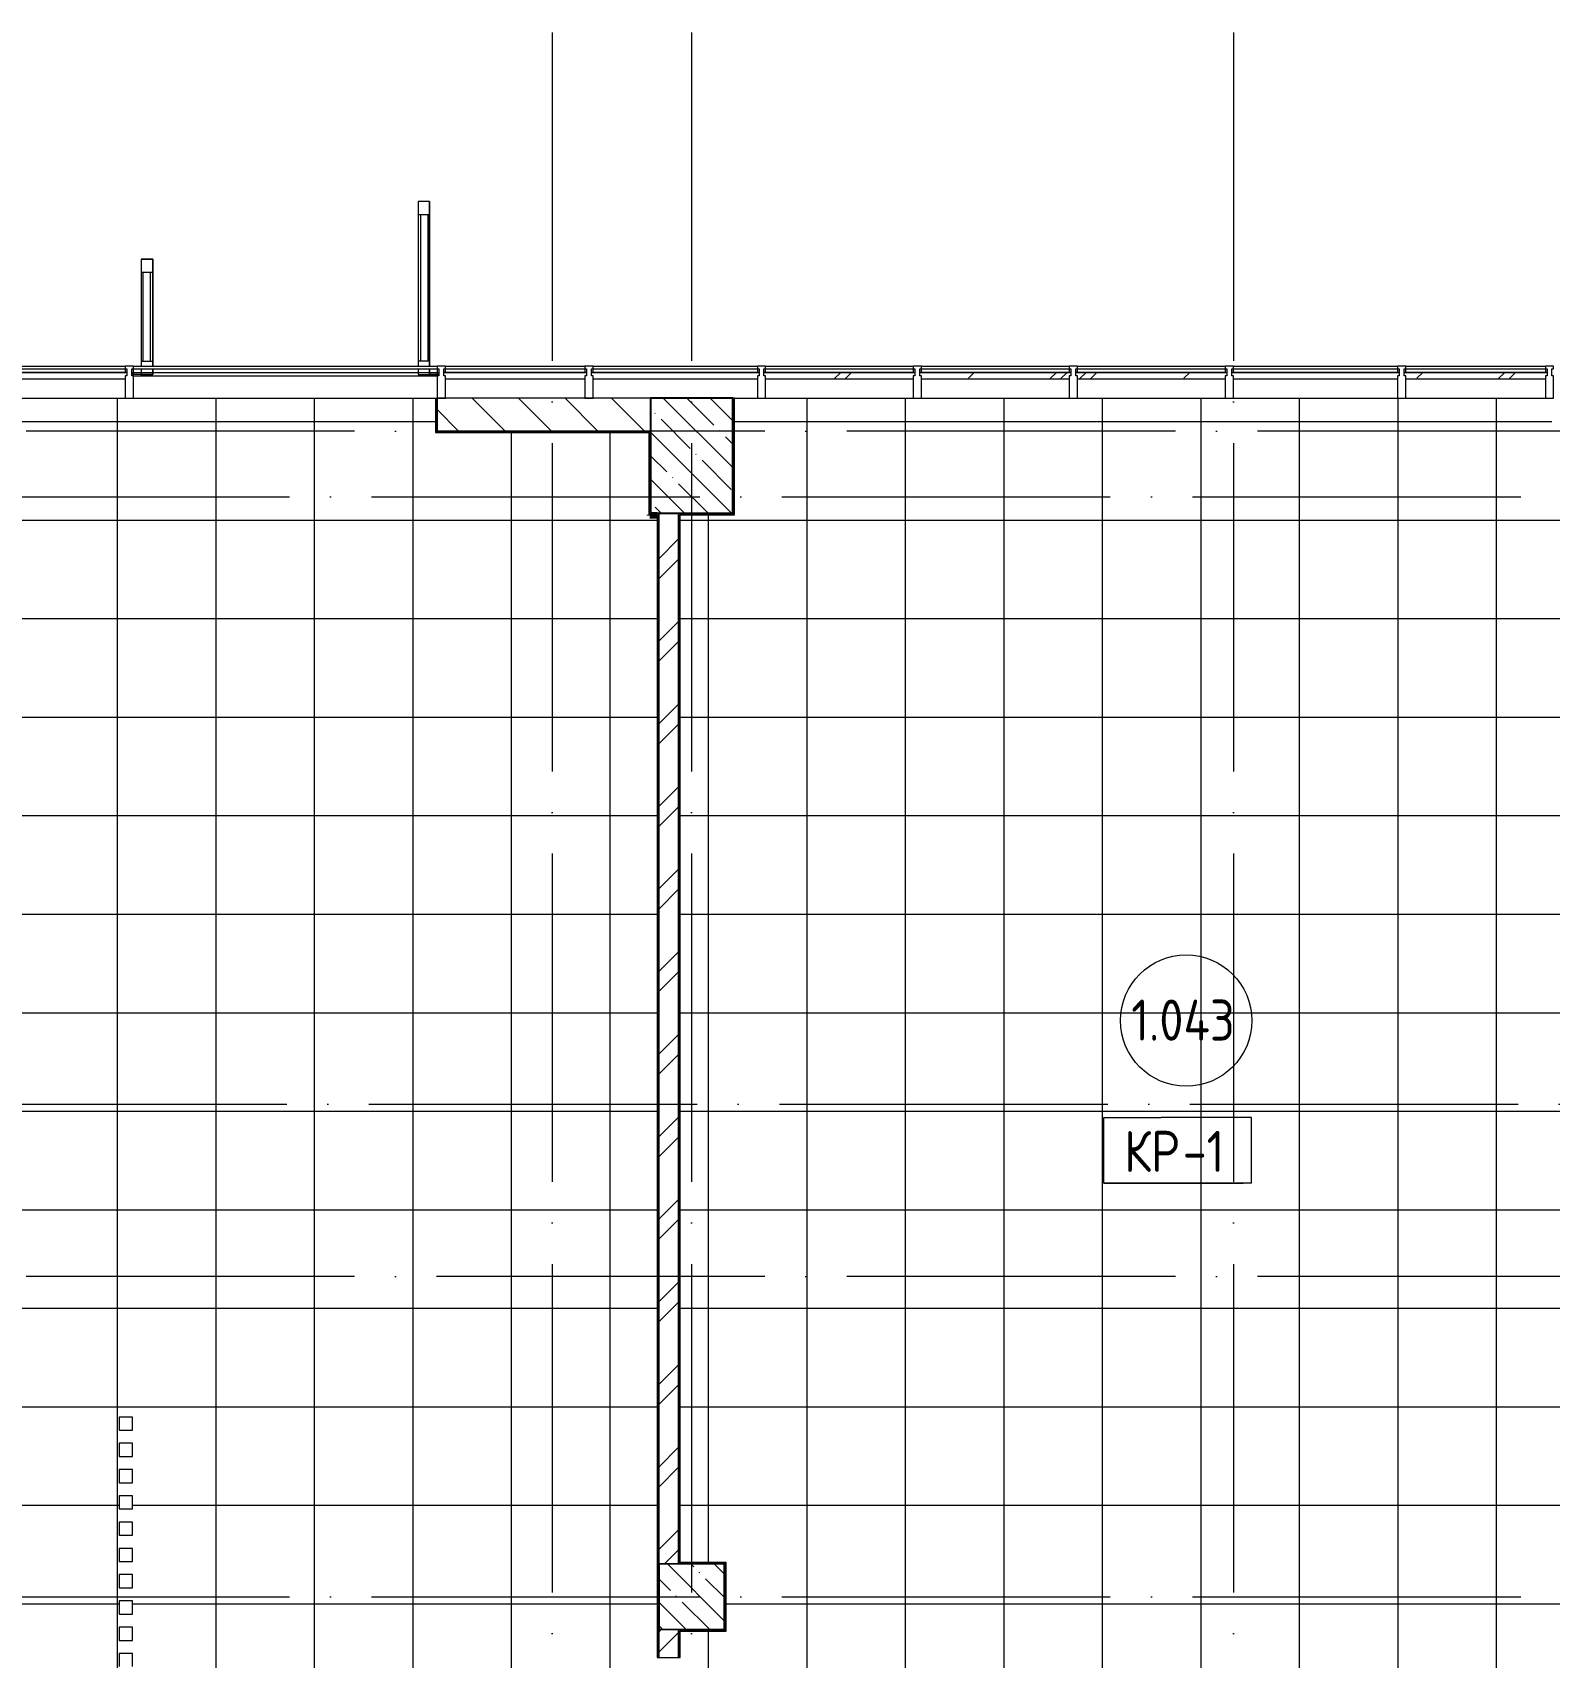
# Model space of a CAD drawing. Header units: millimetres. Extents: x -4370 to 196781, y -4577 to 61202.
# Drawn here: x 89385 to 98625, y 51305 to 61202 of the extents above; entities that cross this region are included whole.
import ezdxf

# ---------------------------------------------------------------- set-up
doc = ezdxf.new("R2010")
doc.units = ezdxf.units.MM
doc.linetypes.add('ADSK_Линия сетки', pattern=[2500, 2000, -250, 0, -250])
for name, color, linetype, lineweight in [('A-AREA-____-IDEN', 2, 'Continuous', 20), ('A-DETL-GENF-OTLN', 92, 'Continuous', 9), ('A-FLOR-____-IDEN', 11, 'Continuous', 20), ('A-FLOR-____-OTLN', 192, 'Continuous', 9), ('A-FLOR-____-PATT', 8, 'Continuous', 9), ('A-GLAZ-____-MCUT', 151, 'Continuous', 9), ('A-GLAZ-____-OTLN', 151, 'Continuous', 9), ('A-GLAZ-CURT-OTLN', 52, 'Continuous', 9), ('A-GLAZ-CWMG-MCUT', 51, 'Continuous', 9), ('A-GLAZ-CWMG-OTLN', 51, 'Continuous', 9), ('A-WALL-____-MCUT', 113, 'Continuous', 9), ('A-WALL-____-PATT', 111, 'Continuous', 9), ('A-WALL-FNSH-MCUT', 113, 'Continuous', 9), ('I-WALL-____-OTLN', 2, 'Continuous', 9), ('S-COLS-____-MCUT', 52, 'Continuous', 9), ('S-COLS-____-OTLN', 52, 'Continuous', 9), ('S-GRID-____-OTLN', 1, 'Continuous', 9)]:
    doc.layers.add(name, color=color, linetype=linetype, lineweight=lineweight)
doc.styles.add('GOST Common_1', font='GOST_Common.ttf', dxfattribs={"width": 0.9, "height": 250})

# ---------------------------------------------------------------- blocks, each defined once
blk = doc.blocks.new('PNS_Панель прямоугольная - Нр_Металл - 40мм-36103570-О_АИ_ПП_0_000_Целиком')
at = {"layer": 'A-GLAZ-____-OTLN', "color": 10, "lineweight": 5}
for p, q in [((-935, 0), (935, 0)), ((-935, 0), (-925, 0)), ((925, 0), (935, 0))]:
    blk.add_line(p, q, dxfattribs=at)
blk = doc.blocks.new('BSC_Колонна _Прямоугольная - 700х500-31227833-О_АИ_ПП_0_000_Целиком')
at = {"layer": 'S-COLS-____-OTLN', "lineweight": 5}
h = blk.add_hatch(dxfattribs=at)
h.set_pattern_fill('FP_54', color=256, style=0, pattern_type=2)
h.set_pattern_definition([(45, (-58625, 93399.98), (-142.56192, 142.56192), []), (45, (-58625, 93257.42), (-142.56192, 142.56192), [252.016, -50.403, 3.353, -47.05])])
h.paths.add_polyline_path([(-350, 250), (-350, -250), (350, -250), (350, 250)])
at = {"layer": 'S-COLS-____-MCUT', "color": 130, "lineweight": 25}
for p, q in [((350, 250), (-350, 250)), ((-350, 250), (-350, -250)), ((350, -250), (350, 250)), ((-350, -250), (350, -250))]:
    blk.add_line(p, q, dxfattribs=at)
blk = doc.blocks.new('PNS_Панель прямоугольная4 - Нр_Металл - 40мм 2-36105362-О_АИ_ПП_0_000_Целиком')
at = {"layer": 'A-GLAZ-____-MCUT', "color": 10, "lineweight": 5}
for p, q in [((535, 0), (-535, 0)), ((-525, -40), (525, -40))]:
    blk.add_line(p, q, dxfattribs=at)
at = {"layer": 'A-GLAZ-____-OTLN', "color": 10, "lineweight": 5}
blk.add_line((-535, 0), (535, 0), dxfattribs=at)
blk = doc.blocks.new('Дверь_Витражная_СКБ_2Ст - ДВН_ДАО_Главный вход-36105370-О_АИ_ПП_0_000_Целиком')
at = {"layer": 'A-DETL-GENF-OTLN', "color": 90}
for p, q in [((878, 1040.5), (808, 1040.5)), ((808, 1040.5), (808, 38)), ((878, 1040.5), (808, 1040.5)), ((808, 1040.5), (808, 38)), ((878, 1040.5), (878, 38)), ((878, 38), (878, 1040.5)), ((878, 960.5), (808, 960.5)), ((824, 960.5), (824, 67.5)), ((868, 960.5), (868, 67.5)), ((-878, 690.5), (-808, 690.5)), ((-878, 690.5), (-878, 38)), ((-808, 690.5), (-878, 690.5)), ((-878, 690.5), (-878, 38)), ((-878, 610.5), (-808, 610.5)), ((-868, 610.5), (-868, 67.5)), ((-824, 610.5), (-824, 67.5)), ((-808, 690.5), (-808, 38)), ((-808, 38), (-808, 690.5)), ((-878, 67.5), (-808, 67.5)), ((-878, 21), (-878, -12.5)), ((-878, 21), (-878, -12.5)), ((-808, 21), (-808, -12.5)), ((-808, -12.5), (-808, 21)), ((878, 67.5), (808, 67.5)), ((808, 21), (808, -12.5)), ((808, 21), (808, -12.5)), ((878, 21), (878, -12.5)), ((878, -12.5), (878, 21)), ((-878, -12.5), (-935, -12.5)), ((-878, -12.5), (-935, -12.5)), ((-808, -12.5), (-878, -12.5)), ((-878, -12.5), (-808, -12.5)), ((-878, -21), (-878, -12.5)), ((-878, -21), (-878, -12.5)), ((808, -12.5), (878, -12.5)), ((808, -12.5), (878, -12.5)), ((878, -21), (878, -12.5)), ((878, -12.5), (935, -12.5)), ((878, -12.5), (878, -21)), ((935, -12.5), (878, -12.5))]:
    blk.add_line(p, q, dxfattribs=at)
blk = doc.blocks.new('PNS_Панель прямоугольная4 - Нр_Металл - 40мм 2-37709357-О_АИ_ПП_0_000_Целиком')
at = {"layer": 'A-GLAZ-____-MCUT', "color": 10, "lineweight": 5}
for p, q in [((435, 0), (-435, 0)), ((-425, -40), (425, -40))]:
    blk.add_line(p, q, dxfattribs=at)
at = {"layer": 'A-GLAZ-____-OTLN', "color": 10, "lineweight": 5}
blk.add_line((-435, 0), (435, 0), dxfattribs=at)
blk = doc.blocks.new('PNS_Панель прямоугольная - Нр_Металл - 40мм 2-36105431-О_АИ_ПП_0_000_Целиком')
at = {"layer": 'A-GLAZ-____-MCUT', "color": 10, "lineweight": 5}
for p, q in [((510, 0), (-510, 0)), ((-500, -40), (500, -40))]:
    blk.add_line(p, q, dxfattribs=at)
at = {"layer": 'A-GLAZ-____-OTLN', "color": 10, "lineweight": 5}
blk.add_line((-510, 0), (510, 0), dxfattribs=at)
blk = doc.blocks.new('PNS_Панель прямоугольная2 - Нр_Стекло - 40мм-V62-О_АИ_ПП_0_000_Целиком')
at = {"layer": 'A-GLAZ-____-OTLN', "lineweight": 5}
h = blk.add_hatch(dxfattribs=at)
h.set_pattern_fill('FP_107', color=256, style=0, pattern_type=2)
h.set_pattern_definition([(45, (-94400.23, -59032), (-282.8427, 282.8427), [200, -600]), (45, (-94600.23, -59132), (-282.8427, 282.8427), [600, -200]), (45, (-94200.23, -59232), (-282.8427, 282.8427), [200, -600])])
h.paths.add_polyline_path([(450, -40), (450, -21), (460, -21), (460, 0), (-460, 0), (-460, -21), (-450, -21), (-450, -40), (-404.2, -40)])
at = {"layer": 'A-GLAZ-____-MCUT', "color": 10, "lineweight": 5}
for p, q in [((460, 0), (-460, 0)), ((-450, -40), (450, -40))]:
    blk.add_line(p, q, dxfattribs=at)
at = {"layer": 'A-GLAZ-____-OTLN', "color": 10, "lineweight": 5}
blk.add_line((-460, 0), (460, 0), dxfattribs=at)
blk = doc.blocks.new('PNS_Панель прямоугольная2 - Нр_Стекло - 40мм-V63-О_АИ_ПП_0_000_Целиком')
at = {"layer": 'A-GLAZ-____-OTLN', "lineweight": 5}
h = blk.add_hatch(dxfattribs=at)
h.set_pattern_fill('FP_108', color=256, style=0, pattern_type=2)
h.set_pattern_definition([(45, (-95350.23, -59032), (-282.8427, 282.8427), [200, -600]), (45, (-95550.23, -59132), (-282.8427, 282.8427), [600, -200]), (45, (-95150.23, -59232), (-282.8427, 282.8427), [200, -600])])
h.paths.add_polyline_path([(450, -40), (450, -21), (460, -21), (460, 0), (-460, 0), (-460, -21), (-450, -21), (-450, -40), (-112.3, -40)])
at = {"layer": 'A-GLAZ-____-MCUT', "color": 10, "lineweight": 5}
for p, q in [((460, 0), (-460, 0)), ((-450, -40), (450, -40))]:
    blk.add_line(p, q, dxfattribs=at)
at = {"layer": 'A-GLAZ-____-OTLN', "color": 10, "lineweight": 5}
blk.add_line((-460, 0), (460, 0), dxfattribs=at)
blk = doc.blocks.new('PNS_Панель прямоугольная2 - Нр_Стекло - 40мм-V64-О_АИ_ПП_0_000_Целиком')
at = {"layer": 'A-GLAZ-____-OTLN', "lineweight": 5}
h = blk.add_hatch(dxfattribs=at)
h.set_pattern_fill('FP_109', color=256, style=0, pattern_type=2)
h.set_pattern_definition([(45, (-96300.23, -59032), (-282.8427, 282.8427), [200, -600]), (45, (-96500.23, -59132), (-282.8427, 282.8427), [600, -200]), (45, (-96100.23, -59232), (-282.8427, 282.8427), [200, -600])])
h.paths.add_polyline_path([(450, -40), (450, -21), (460, -21), (460, 0), (-460, 0), (-460, -21), (-450, -21), (-450, -40), (179.6, -40)])
at = {"layer": 'A-GLAZ-____-MCUT', "color": 10, "lineweight": 5}
for p, q in [((460, 0), (-460, 0)), ((-450, -40), (450, -40))]:
    blk.add_line(p, q, dxfattribs=at)
at = {"layer": 'A-GLAZ-____-OTLN', "color": 10, "lineweight": 5}
blk.add_line((-460, 0), (460, 0), dxfattribs=at)
blk = doc.blocks.new('PNS_Панель прямоугольная4 - Нр_Металл - 40мм 2-36105338-О_АИ_ПП_0_000_Целиком')
at = {"layer": 'A-GLAZ-____-MCUT', "color": 10, "lineweight": 5}
for p, q in [((510, 0), (-510, 0)), ((-500, -40), (500, -40))]:
    blk.add_line(p, q, dxfattribs=at)
at = {"layer": 'A-GLAZ-____-OTLN', "color": 10, "lineweight": 5}
blk.add_line((-510, 0), (510, 0), dxfattribs=at)
blk = doc.blocks.new('PNS_Панель прямоугольная2 - Нр_Стекло - 40мм-36105423-О_АИ_ПП_0_000_Целиком')
at = {"layer": 'A-GLAZ-____-OTLN', "lineweight": 5}
h = blk.add_hatch(dxfattribs=at)
h.set_pattern_fill('FP_110', color=256, style=0, pattern_type=2)
h.set_pattern_definition([(45, (-98275.23, -59032), (-282.8427, 282.8427), [200, -600]), (45, (-98475.23, -59132), (-282.8427, 282.8427), [600, -200]), (45, (-98075.23, -59232), (-282.8427, 282.8427), [200, -600])])
h.paths.add_polyline_path([(425, -40), (425, -21), (435, -21), (435, 0), (-435, 0), (-435, -21), (-425, -21), (-425, -40), (67.4, -40)])
at = {"layer": 'A-GLAZ-____-MCUT', "color": 10, "lineweight": 5}
for p, q in [((435, 0), (-435, 0)), ((-425, -40), (425, -40))]:
    blk.add_line(p, q, dxfattribs=at)
at = {"layer": 'A-GLAZ-____-OTLN', "color": 10, "lineweight": 5}
blk.add_line((-435, 0), (435, 0), dxfattribs=at)
blk = doc.blocks.new('Прямоугольный импост - Рядовой 50х195-36105439-О_АИ_ПП_0_000_Целиком')
at = {"layer": 'A-GLAZ-CWMG-MCUT', "color": 90}
for p, q in [((-50, 21), (-50, 157)), ((-50, 157), (0, 157)), ((0, 157), (0, 21)), ((-40, 21), (-50, 21)), ((-40, -21), (-40, 21)), ((-10, 21), (-10, -21)), ((0, 21), (-10, 21)), ((-50, -38), (-50, -21)), ((-50, -21), (-40, -21)), ((0, -38), (-50, -38)), ((-10, -21), (0, -21)), ((0, -21), (0, -38))]:
    blk.add_line(p, q, dxfattribs=at)
blk = doc.blocks.new('Прямоугольный импост - Рядовой 50х195-36103316-О_АИ_ПП_0_000_Целиком')
at = {"layer": 'A-GLAZ-CWMG-OTLN', "color": 10, "lineweight": 5}
for p, q in [((88900.2, 59170), (89950.2, 59170)), ((88900.2, 59132), (88900.2, 59153)), ((88900.2, 59153), (89950.2, 59153)), ((89950.2, 59153), (89950.2, 59132)), ((88900.2, 58975), (89950.2, 58975))]:
    blk.add_line(p, q, dxfattribs=at)
blk = doc.blocks.new('Прямоугольный импост - Рядовой 50х195-36103568-О_АИ_ПП_0_000_Целиком')
at = {"layer": 'A-GLAZ-CWMG-OTLN', "color": 10, "lineweight": 5}
for p, q in [((90000.2, 59170), (91850.2, 59170)), ((90000.2, 59111), (90000.2, 59153)), ((90000.2, 59153), (91850.2, 59153)), ((90000.2, 59111), (91850.2, 59111)), ((91850.2, 59153), (91850.2, 59111)), ((90000.2, 58975), (91850.2, 58975))]:
    blk.add_line(p, q, dxfattribs=at)
blk = doc.blocks.new('Прямоугольный импост - Рядовой 50х195-36103091-О_АИ_ПП_0_000_Целиком')
at = {"layer": 'A-GLAZ-CWMG-OTLN', "color": 10, "lineweight": 5}
for p, q in [((91900.2, 59170), (92750.2, 59170)), ((91900.2, 59132), (91900.2, 59153)), ((91900.2, 59153), (92750.2, 59153)), ((92750.2, 59153), (92750.2, 59132))]:
    blk.add_line(p, q, dxfattribs=at)
blk = doc.blocks.new('Прямоугольный импост - Рядовой 50х195-V66-О_АИ_ПП_0_000_Целиком')
at = {"layer": 'A-GLAZ-CWMG-OTLN', "color": 10, "lineweight": 5}
for p, q in [((92800.2, 59170), (93800.2, 59170)), ((92800.2, 59132), (92800.2, 59153)), ((92800.2, 59153), (93800.2, 59153)), ((93800.2, 59153), (93800.2, 59132)), ((93660, 58975), (93800.2, 58975))]:
    blk.add_line(p, q, dxfattribs=at)
blk = doc.blocks.new('Прямоугольный импост - Рядовой 50х195-36104213-О_АИ_ПП_0_000_Целиком')
at = {"layer": 'A-GLAZ-CWMG-OTLN', "color": 10, "lineweight": 5}
for p, q in [((86050.2, 59170), (86950.2, 59170)), ((86050.2, 59132), (86050.2, 59153)), ((86050.2, 59153), (86950.2, 59153)), ((86950.2, 59153), (86950.2, 59132)), ((86050.2, 58975), (86950.2, 58975))]:
    blk.add_line(p, q, dxfattribs=at)
blk = doc.blocks.new('Прямоугольный импост - Рядовой 50х195-36103047-О_АИ_ПП_0_000_Целиком')
at = {"layer": 'A-GLAZ-CWMG-OTLN', "color": 10, "lineweight": 5}
for p, q in [((85000.2, 59170), (86000.2, 59170)), ((85000.2, 59132), (85000.2, 59153)), ((85000.2, 59153), (86000.2, 59153)), ((86000.2, 59153), (86000.2, 59132)), ((85000.2, 58975), (86000.2, 58975))]:
    blk.add_line(p, q, dxfattribs=at)
blk = doc.blocks.new('Прямоугольный импост - Рядовой 50х195-V67-О_АИ_ПП_0_000_Целиком')
at = {"layer": 'A-GLAZ-CWMG-OTLN', "color": 10, "lineweight": 5}
for p, q in [((97750.2, 59170), (98600.2, 59170)), ((97750.2, 59132), (97750.2, 59153)), ((97750.2, 59153), (98600.2, 59153)), ((98600.2, 59153), (98600.2, 59132)), ((97750.2, 58975), (98600.2, 58975))]:
    blk.add_line(p, q, dxfattribs=at)
blk = doc.blocks.new('Прямоугольный импост - Рядовой 50х195-36105256-О_АИ_ПП_0_000_Целиком')
at = {"layer": 'A-GLAZ-CWMG-MCUT', "color": 90}
for p, q in [((-25, 21), (-25, 157)), ((-25, 157), (25, 157)), ((25, 157), (25, 21)), ((-15, 21), (-25, 21)), ((-15, -21), (-15, 21)), ((15, 21), (15, -21)), ((25, 21), (15, 21)), ((-25, -38), (-25, -21)), ((-25, -21), (-15, -21)), ((25, -38), (-25, -38)), ((15, -21), (25, -21)), ((25, -21), (25, -38))]:
    blk.add_line(p, q, dxfattribs=at)
blk = doc.blocks.new('Прямоугольный импост - Рядовой 50х195-36105257-О_АИ_ПП_0_000_Целиком')
at = {"layer": 'A-GLAZ-CWMG-MCUT', "color": 90}
for p, q in [((-25, 21), (-25, 157)), ((-25, 157), (25, 157)), ((25, 157), (25, 21)), ((-15, 21), (-25, 21)), ((-15, -21), (-15, 21)), ((15, 21), (15, -21)), ((25, 21), (15, 21)), ((-25, -38), (-25, -21)), ((-25, -21), (-15, -21)), ((25, -38), (-25, -38)), ((15, -21), (25, -21)), ((25, -21), (25, -38))]:
    blk.add_line(p, q, dxfattribs=at)
blk = doc.blocks.new('0083_СОШ675_АР_R22_rvt-1-О_АИ_ПП_0_000_Целиком')
at = {"layer": 'A-WALL-____-PATT', "lineweight": 5}
h = blk.add_hatch(dxfattribs=at)
h.set_pattern_fill('FP_4', color=10, style=0, pattern_type=2)
h.set_pattern_definition([(135, (0, 0), (-141.42136, -141.42136), [])])
h.paths.add_polyline_path([(91850.2, 58775), (93150, 58775), (93150, 58975), (91850.2, 58975)])
h = blk.add_hatch(dxfattribs=at)
h.set_pattern_fill('FP_7', color=10, style=0, pattern_type=2)
h.set_pattern_definition([(45, (0, 0), (-251.4472, 251.4472), []), (45, (0, 381), (-251.4472, 251.4472), [])])
h.paths.add_polyline_path([(93275, 49975.2), (93320, 49975.2), (93320, 50205.5), (93200, 50205.5), (93200, 49975.2)])
h.paths.add_polyline_path([(93320, 51305.5), (93320, 51475), (93200, 51475), (93200, 51305.5)])
h.paths.add_polyline_path([(93320, 51875), (93320, 58275), (93200, 58275), (93200, 51875)])
at = {"layer": 'S-COLS-____-OTLN', "lineweight": 5}
h = blk.add_hatch(dxfattribs=at)
h.set_pattern_fill('FP_3', color=256, style=0, pattern_type=2)
h.set_pattern_definition([(135, (0, 0), (-142.5612, -142.5612), []), (135, (142.56, 0), (-142.5612, -142.5612), [252.016, -50.403, 3.353, -47.05])])
h.paths.add_polyline_path([(93200, 51475), (93600, 51475), (93600, 51875), (93200, 51875)])
at = {"layer": 'A-WALL-____-MCUT', "color": 50, "lineweight": 13}
for p, q in [((93150, 58975), (91850.2, 58975)), ((91850.2, 58975), (91850.2, 58775)), ((91850.2, 58775), (93150, 58775)), ((93200, 58275), (93200, 51875)), ((93320, 51875), (93320, 58275)), ((93200, 51475), (93200, 51305.5)), ((93320, 51305.5), (93320, 51475)), ((93200, 51305.5), (93320, 51305.5))]:
    blk.add_line(p, q, dxfattribs=at)
at = {"layer": 'A-WALL-____-MCUT', "color": 10, "lineweight": 5}
for p, q in [((93200, 51875), (93320, 51875)), ((93320, 51475), (93200, 51475))]:
    blk.add_line(p, q, dxfattribs=at)
at = {"layer": 'S-COLS-____-MCUT', "color": 130, "lineweight": 25}
for p, q in [((93200, 51875), (93200, 51475)), ((93600, 51875), (93320, 51875)), ((93600, 51475), (93600, 51875)), ((93320, 51475), (93600, 51475))]:
    blk.add_line(p, q, dxfattribs=at)
at = {"layer": 'S-COLS-____-OTLN', "color": 90}
for p, q in [((93320, 51875), (93200, 51875)), ((93200, 51475), (93320, 51475))]:
    blk.add_line(p, q, dxfattribs=at)
at = {"layer": 'A-GLAZ-CURT-OTLN', "color": 90, "lineweight": 9}
for name, p in [('Дверь_Витражная_СКБ_2Ст - ДВН_ДАО_Главный вход-36105370-О_АИ_ПП_0_000_Целиком', (90925.2, 59132)), ('PNS_Панель прямоугольная4 - Нр_Металл - 40мм 2-36105362-О_АИ_ПП_0_000_Целиком', (89425.2, 59132)), ('PNS_Панель прямоугольная - Нр_Металл - 40мм-36103570-О_АИ_ПП_0_000_Целиком', (90925.2, 59132)), ('PNS_Панель прямоугольная4 - Нр_Металл - 40мм 2-37709357-О_АИ_ПП_0_000_Целиком', (92325.2, 59132)), ('PNS_Панель прямоугольная - Нр_Металл - 40мм 2-36105431-О_АИ_ПП_0_000_Целиком', (93300.2, 59132)), ('PNS_Панель прямоугольная2 - Нр_Стекло - 40мм-V62-О_АИ_ПП_0_000_Целиком', (94300.2, 59132)), ('PNS_Панель прямоугольная2 - Нр_Стекло - 40мм-V63-О_АИ_ПП_0_000_Целиком', (95250.2, 59132)), ('PNS_Панель прямоугольная2 - Нр_Стекло - 40мм-V64-О_АИ_ПП_0_000_Целиком', (96200.2, 59132)), ('PNS_Панель прямоугольная4 - Нр_Металл - 40мм 2-36105338-О_АИ_ПП_0_000_Целиком', (97200.2, 59132)), ('PNS_Панель прямоугольная2 - Нр_Стекло - 40мм-36105423-О_АИ_ПП_0_000_Целиком', (98175.2, 59132))]:
    blk.add_blockref(name, p, dxfattribs=at)
at = {"layer": 'A-GLAZ-CWMG-OTLN', "color": 90, "lineweight": 9}
for name, p in [('Прямоугольный импост - Рядовой 50х195-36103316-О_АИ_ПП_0_000_Целиком', (0, 0)), ('Прямоугольный импост - Рядовой 50х195-36103568-О_АИ_ПП_0_000_Целиком', (0, 0)), ('Прямоугольный импост - Рядовой 50х195-36103091-О_АИ_ПП_0_000_Целиком', (0, 0)), ('Прямоугольный импост - Рядовой 50х195-V66-О_АИ_ПП_0_000_Целиком', (0, 0)), ('Прямоугольный импост - Рядовой 50х195-36104213-О_АИ_ПП_0_000_Целиком', (7800, 0)), ('Прямоугольный импост - Рядовой 50х195-36104213-О_АИ_ПП_0_000_Целиком', (8750, 0)), ('Прямоугольный импост - Рядовой 50х195-36104213-О_АИ_ПП_0_000_Целиком', (9700, 0)), ('Прямоугольный импост - Рядовой 50х195-36103047-О_АИ_ПП_0_000_Целиком', (11700, 0)), ('Прямоугольный импост - Рядовой 50х195-V67-О_АИ_ПП_0_000_Целиком', (0, 0))]:
    blk.add_blockref(name, p, dxfattribs=at)
at = {"layer": 'A-GLAZ-CWMG-OTLN', "color": 90, "lineweight": 9, "extrusion": (0, 0, -1), "rotation": 180}
for name, p in [('Прямоугольный импост - Рядовой 50х195-36105256-О_АИ_ПП_0_000_Целиком', (-89975.2, 59132)), ('Прямоугольный импост - Рядовой 50х195-36105256-О_АИ_ПП_0_000_Целиком', (-91875.2, 59132)), ('Прямоугольный импост - Рядовой 50х195-36105257-О_АИ_ПП_0_000_Целиком', (-92775.2, 59132)), ('Прямоугольный импост - Рядовой 50х195-36105257-О_АИ_ПП_0_000_Целиком', (-93825.2, 59132)), ('Прямоугольный импост - Рядовой 50х195-36105257-О_АИ_ПП_0_000_Целиком', (-94775.2, 59132)), ('Прямоугольный импост - Рядовой 50х195-36105257-О_АИ_ПП_0_000_Целиком', (-95725.2, 59132)), ('Прямоугольный импост - Рядовой 50х195-36105257-О_АИ_ПП_0_000_Целиком', (-96675.2, 59132)), ('Прямоугольный импост - Рядовой 50х195-36105257-О_АИ_ПП_0_000_Целиком', (-97725.2, 59132)), ('Прямоугольный импост - Рядовой 50х195-36105439-О_АИ_ПП_0_000_Целиком', (-98650.2, 59132))]:
    blk.add_blockref(name, p, dxfattribs=at)
at = {"layer": 'S-COLS-____-OTLN', "color": 90, "lineweight": 9, "rotation": 89.9999999999999}
blk.add_blockref('BSC_Колонна _Прямоугольная - 700х500-31227833-О_АИ_ПП_0_000_Целиком', (93400, 58625), dxfattribs=at)
blk = doc.blocks.new('BSC_Колонна _Прямоугольная - ПР-1_Профиль торцевой для плитки-3454341-О_АИ_ПП_0_000_Целиком')
at = {"layer": 'S-COLS-____-MCUT'}
for p, q in [((5, 5), (-5, 5)), ((-5, 5), (-5, -5)), ((5, -5), (5, 5)), ((-5, -5), (5, -5))]:
    blk.add_line(p, q, dxfattribs=at)
blk = doc.blocks.new('ADSK_Марка_Перекрытие - Типоразмер_ADSK_Марка-158127-О_АИ_ПП_0_000_Целиком')
at = {"layer": 'A-FLOR-____-IDEN'}
for p, q in [((-4.5, 4), (-1, 4)), ((-4.5, 0), (-4.5, 4)), ((4.5, 4), (-1, 4)), ((4.5, 0), (4.5, 4)), ((4.5, 0), (-4.5, 0)), ((-4.5, 0), (4, 0))]:
    blk.add_line(p, q, dxfattribs=at)
blk = doc.blocks.new('ADSK_Марка_Помещение_ОдноЗначение - Номер-159740-О_АИ_ПП_0_000_Целиком')
at = {"layer": 'A-AREA-____-IDEN'}
blk.add_circle((0, 0), 4, dxfattribs=at)

msp = doc.modelspace()

# ---------------------------------------------------------------- hatches: boundary and pattern name
at = {"layer": 'A-FLOR-____-PATT'}
h = msp.add_hatch(dxfattribs=at)
h.set_pattern_fill('FP_141', color=256, style=0, pattern_type=2)
h.set_pattern_definition([(0, (91102.5, 49232.2), (0, 600), []), (90, (91102.5, 49232.2), (-600, 4e-14), [])])
h.paths.add_polyline_path([(90900, 39935.023044), (93149.978078, 39935.025277), (93149.978078, 39940.023044), (93140, 39940.023044), (93140, 41005.02363), (96725.000334, 41005.02363), (96725.000334, 43465.000586), (96735.000334, 43465.000586), (96734.978078, 45515.000586), (93609.978078, 45515.000586), (93609.978078, 45315), (93189.978078, 45315.933994), (93189.978078, 45954.999414), (93319.978078, 45955), (93319.978078, 47754.999414), (93189.978078, 47755.853695), (93189.978078, 47915), (92935, 47915), (92935, 47924.999414), (91835, 47924.999414), (91835, 47915), (91200, 47915), (91200, 48055), (91835, 48055), (91835, 48045), (92935, 48044.999414), (92935, 48055), (95810, 48055), (95810, 48115.214349), (95820, 48115.214349), (95820, 49215.214349), (95810, 49215.214349), (95810, 49285), (93189.978078, 49285), (93189.978078, 49425.214935), (93570, 49425), (93570, 49965.214935), (93189.978078, 49965.514669), (93189.978078, 50205.451505), (93199.978078, 50205.451505), (93199.978078, 51305.451505), (93189.978078, 51305.451505), (93189.978078, 58260.000586), (93144.978078, 58260.000586), (93144.978078, 58265.000586), (93139.978078, 58265.000586), (93139.978078, 58765.000586), (91840.225239, 58765.000586), (91840.225239, 58975), (87875, 58975), (87875, 58250), (87324.978078, 58250), (87324.978078, 58975), (85349.978078, 58975), (85349.978078, 51885), (85759.978078, 51885), (85759.978078, 51465), (85349.978078, 51465), (85349.978078, 45735), (85759.978078, 45735), (85759.978078, 45315), (85349.978078, 45315), (85349.978078, 39935.999414), (87349.978078, 39935.999414), (87349.978078, 39939.998242), (87340, 39939.998242), (87340, 40485.000586), (87860, 40484.085292), (87860, 39940.023044), (87850, 39940.023044), (87850, 39935.023044), (90791.235027, 39935.023044)])
h.paths.add_polyline_path([(89993.384824, 47889.999414), (89913.384824, 47889.999414), (89913.384824, 47969.999414), (89993.384824, 47969.999414), (89993.384824, 47924.999414)])
h.paths.add_polyline_path([(89993.384824, 48049.999414), (89913.384824, 48049.999414), (89913.384824, 48129.999414), (89993.384824, 48129.999414), (89993.384824, 48055)])
h.paths.add_polyline_path([(89993.384824, 48209.999414), (89913.384824, 48209.999414), (89913.384824, 48289.999414), (89993.384824, 48289.999414)])
h.paths.add_polyline_path([(89993.384824, 48369.999414), (89913.384824, 48369.999414), (89913.384824, 48449.999414), (89993.384824, 48449.999414)])
h.paths.add_polyline_path([(89913.384824, 48529.999414), (89913.384824, 48609.999414), (89993.384824, 48609.999414), (89993.384824, 48529.999414)])
h.paths.add_polyline_path([(89993.384824, 48689.999414), (89913.384824, 48689.999414), (89913.384824, 48769.999414), (89993.384824, 48769.999414)])
h.paths.add_polyline_path([(89913.384824, 48849.999414), (89913.384824, 48929.999414), (89993.384824, 48929.999414), (89993.384824, 48849.999414), (89928.566284, 48849.999414)])
h.paths.add_polyline_path([(89913.384824, 49009.999414), (89913.384824, 49089.999414), (89993.384824, 49089.999414), (89993.384824, 49009.999414)])
h.paths.add_polyline_path([(89993.384824, 49169.999414), (89913.384824, 49169.999414), (89913.384824, 49249.999414), (89993.384824, 49249.999414)])
h.paths.add_polyline_path([(89993.384824, 49329.999414), (89913.384824, 49329.999414), (89913.384824, 49409.999414), (89993.384824, 49409.999414)])
h.paths.add_polyline_path([(89993.384824, 49489.999414), (89913.384824, 49489.999414), (89913.384824, 49569.999414), (89993.384824, 49569.999414)])
h.paths.add_polyline_path([(89913.384824, 49649.999414), (89913.384824, 49729.999414), (89993.384824, 49729.999414), (89993.384824, 49649.999414)])
h.paths.add_polyline_path([(89993.384824, 49809.999414), (89913.384824, 49809.999414), (89913.384824, 49889.999414), (89993.384824, 49889.999414)])
h.paths.add_polyline_path([(89993.384824, 49969.999414), (89913.384824, 49969.999414), (89913.384824, 50049.999414), (89993.384824, 50049.999414)])
h.paths.add_polyline_path([(89993.384824, 50129.999414), (89913.384824, 50129.999414), (89913.384824, 50209.999414), (89993.384824, 50209.999414), (89993.384824, 50179.661351)])
h.paths.add_polyline_path([(89913.384824, 50289.999414), (89913.384824, 50369.999414), (89993.384824, 50369.999414), (89993.384824, 50289.999414)])
h.paths.add_polyline_path([(89993.384824, 50449.999414), (89913.384824, 50449.999414), (89913.384824, 50529.999414), (89993.384824, 50529.999414)])
h.paths.add_polyline_path([(89913.384824, 50609.999414), (89913.384824, 50689.999414), (89993.384824, 50689.999414), (89993.384824, 50609.999414)])
h.paths.add_polyline_path([(89993.384824, 50769.999414), (89913.384824, 50769.999414), (89913.384824, 50849.999414), (89993.384824, 50849.999414), (89993.384824, 50792.910721)])
h.paths.add_polyline_path([(89913.384824, 50929.999414), (89913.384824, 51009.999414), (89993.384824, 51009.999414), (89993.384824, 50929.999414)])
h.paths.add_polyline_path([(89913.384824, 51089.999414), (89913.384824, 51169.999414), (89993.384824, 51169.999414), (89993.384824, 51089.999414)])
h.paths.add_polyline_path([(89913.384824, 51249.999414), (89913.384824, 51329.999414), (89993.384824, 51329.999414), (89993.384824, 51249.999414)])
h.paths.add_polyline_path([(89993.384824, 51409.999414), (89913.384824, 51409.999414), (89913.384824, 51489.999414), (89993.384824, 51489.999414)])
h.paths.add_polyline_path([(89913.384824, 51569.999414), (89913.384824, 51649.999414), (89993.384824, 51649.999414), (89993.384824, 51569.999414)])
h.paths.add_polyline_path([(89913.384824, 51729.999414), (89913.384824, 51809.999414), (89993.384824, 51809.999414), (89993.384824, 51729.999414)])
h.paths.add_polyline_path([(89993.384824, 51889.999414), (89913.384824, 51889.999414), (89913.384824, 51969.999414), (89993.384824, 51969.999414)])
h.paths.add_polyline_path([(89913.384824, 52049.999414), (89913.384824, 52129.999414), (89993.384824, 52129.999414), (89993.384824, 52049.999414)])
h.paths.add_polyline_path([(89913.384824, 52209.999414), (89913.384824, 52289.999414), (89993.384824, 52289.999414), (89993.384824, 52209.999414)])
h.paths.add_polyline_path([(89913.384824, 52369.999414), (89913.384824, 52449.999414), (89993.384824, 52449.999414), (89993.384824, 52369.999414)])
h.paths.add_polyline_path([(89913.384824, 52529.999414), (89913.384824, 52609.999414), (89993.384824, 52609.999414), (89993.384824, 52529.999414)])
h.paths.add_polyline_path([(89913.384824, 52689.999414), (89913.384824, 52769.999414), (89993.384824, 52769.999414), (89993.384824, 52689.999414)])
h.paths.add_polyline_path([(93144.978078, 58770.000586), (93149.978078, 58770.000586), (93149.978078, 58775), (93144.978078, 58775)])
h = msp.add_hatch(dxfattribs=at)
h.set_pattern_fill('FP_153', color=256, style=0, pattern_type=2)
h.set_pattern_definition([(0, (95902.5, 49232.2), (0, 600), []), (90, (95902.5, 49232.2), (-600, 4e-14), [])])
h.paths.add_polyline_path([(95137.878133, 49425), (99389.978078, 49425), (99389.978078, 51465), (98989.978078, 51465), (98989.978078, 51885.000586), (99389.977492, 51885.000586), (99389.978078, 52129.999414), (99399.978078, 52129.999414), (99399.978078, 53229.999414), (99389.978078, 53229.999414), (99389.978078, 56665), (99399.978078, 56665), (99399.978078, 57765), (99389.978078, 57765), (99389.978078, 58265.000586), (98939.978078, 58265.000586), (98939.978078, 58765.000586), (98640.450478, 58765.000586), (98640.225239, 58975), (93659.978078, 58974.600038), (93659.978078, 58265.000586), (93329.978078, 58264.940858), (93329.978078, 51885), (93609.978078, 51885), (93609.978078, 51465), (93329.978078, 51465), (93329.978078, 51305.451505), (93319.978078, 51305.451505), (93319.978078, 50205.451505), (93329.978078, 50205.451505), (93329.978078, 50105.214935), (93710, 50105.214935), (93710, 49425), (93895.980103, 49425)])
at = {"layer": 'A-WALL-____-PATT'}
for points in [[(91840.225239, 58775), (91850.225239, 58775), (91850.225239, 58970), (91840.225239, 58970)], [(93659.978078, 58275.000586), (93659.978078, 58975), (93649.978078, 58975), (93649.978078, 58275.000586)], [(93144.978078, 58765.000586), (93144.978078, 58775.000586), (91850.225239, 58775), (91850.225239, 58765.000586), (92654.082072, 58765.000586)], [(93139.978078, 58265.000586), (93140, 58265.022508), (93140, 58275.000586), (93149.978078, 58275.000586), (93149.978078, 58770.000586), (93139.978078, 58770.000586), (93139.978078, 58275)], [(93150, 58265.000586), (93189.978078, 58265.000586), (93199.977492, 58275), (93150, 58275)], [(93189.978078, 54780.000586), (93199.978078, 54780.000586), (93199.977492, 58275), (93189.978078, 58264.940858), (93189.978078, 54799.821069)], [(93649.978078, 58265.000586), (93649.959323, 58275), (93319.978078, 58275), (93319.978078, 58265.000586), (93329.978078, 58265.000586)], [(93319.978078, 51885), (93329.978078, 51885), (93329.978078, 58265.000586), (93319.978078, 58264.940858), (93319.978078, 52489.74121)], [(93599.978078, 51875), (93599.978078, 51885), (93319.978078, 51885), (93319.978078, 51875)], [(93609.978078, 51475), (93609.978078, 51875), (93599.978078, 51875), (93599.978078, 51475)], [(93599.978078, 51465), (93599.978078, 51475), (93329.978078, 51475), (93329.978078, 51465)]]:
    msp.add_hatch(color=7, dxfattribs=at).paths.add_polyline_path(points)
h = msp.add_hatch(color=7, dxfattribs=at)
h.paths.add_polyline_path([(93199.978078, 49975.214935), (93199.978078, 50205.451505), (93189.978078, 50205.451505), (93189.978078, 49975.214935)])
h.paths.add_polyline_path([(93189.978078, 51305.451505), (93199.978078, 51305.451505), (93199.978078, 54780.000586), (93189.978078, 54780.000586), (93189.978078, 52489.74121)])
h = msp.add_hatch(color=7, dxfattribs=at)
h.paths.add_polyline_path([(93319.978078, 50095.214935), (93329.978078, 50095.214935), (93329.978078, 50205.451505), (93319.978078, 50205.451505), (93319.978078, 50179.661351)])
h.paths.add_polyline_path([(93329.978078, 51305.451505), (93329.978078, 51475), (93319.978078, 51475), (93319.978078, 51305.451505)])

# ---------------------------------------------------------------- linework, layer by layer
at = {"layer": 'A-FLOR-____-OTLN'}
msp.add_line((91840.225239, 58970), (91840.225239, 58975), dxfattribs=at)
at = {"layer": 'A-WALL-____-MCUT', "color": 7}
for p, q in [((91840.225239, 58970), (91840.225239, 58775)), ((91850.225239, 58970), (91840.225239, 58970)), ((91850.225239, 58775.000586), (91850.225239, 58970)), ((93659.978078, 58975), (93649.978078, 58975)), ((93659.978078, 58275.000586), (93659.978078, 58975)), ((93144.978078, 58775.000586), (91850.225239, 58775.000586)), ((91850.225239, 58765.000586), (93144.978078, 58765.000586)), ((93139.978078, 58770.000586), (93139.978078, 58275.000586)), ((93149.978078, 58770.000586), (93139.978078, 58770.000586)), ((93144.978078, 58765.000586), (93144.978078, 58775.000586)), ((93150, 58265.000586), (93189.978078, 58265.000586)), ((93189.978078, 58265.000586), (93189.978078, 51305.451505)), ((93199.978078, 51305.451505), (93199.978078, 58275)), ((93319.978078, 58275), (93319.978078, 51875)), ((93329.978078, 58265.000586), (93649.978078, 58265.000586)), ((93329.978078, 51885), (93329.978078, 58265.000586)), ((93319.978078, 51875), (93599.978078, 51875)), ((93599.978078, 51885), (93329.978078, 51885)), ((93599.978078, 51875), (93599.978078, 51475)), ((93609.978078, 51475), (93609.978078, 51875)), ((93319.978078, 51475), (93319.978078, 51305.451505)), ((93599.978078, 51475), (93319.978078, 51475)), ((93329.978078, 51305.451505), (93329.978078, 51465)), ((93329.978078, 51465), (93599.978078, 51465)), ((93189.978078, 51305.451505), (93199.978078, 51305.451505)), ((93319.978078, 51305.451505), (93329.978078, 51305.451505))]:
    msp.add_line(p, q, dxfattribs=at)
at = {"layer": 'A-WALL-____-MCUT'}
msp.add_line((93189.978078, 54780.000586), (93199.978078, 54780.000586), dxfattribs=at)
at = {"layer": 'A-WALL-FNSH-MCUT', "color": 7}
for p, q in [((89993.384824, 52769.999414), (89913.384824, 52769.999414)), ((89913.384824, 52769.999414), (89913.384824, 52689.999414)), ((89993.384824, 52689.999414), (89993.384824, 52769.999414)), ((89913.384824, 52689.999414), (89993.384824, 52689.999414)), ((89993.384824, 52609.999414), (89913.384824, 52609.999414)), ((89913.384824, 52609.999414), (89913.384824, 52529.999414)), ((89993.384824, 52529.999414), (89993.384824, 52609.999414)), ((89913.384824, 52529.999414), (89993.384824, 52529.999414)), ((89993.384824, 52449.999414), (89913.384824, 52449.999414)), ((89913.384824, 52449.999414), (89913.384824, 52369.999414)), ((89913.384824, 52369.999414), (89993.384824, 52369.999414)), ((89993.384824, 52369.999414), (89993.384824, 52449.999414)), ((89993.384824, 52289.999414), (89913.384824, 52289.999414)), ((89913.384824, 52289.999414), (89913.384824, 52209.999414)), ((89993.384824, 52209.999414), (89993.384824, 52289.999414)), ((89913.384824, 52209.999414), (89993.384824, 52209.999414)), ((89993.384824, 52129.999414), (89913.384824, 52129.999414)), ((89913.384824, 52129.999414), (89913.384824, 52049.999414)), ((89993.384824, 52049.999414), (89993.384824, 52129.999414)), ((89913.384824, 52049.999414), (89993.384824, 52049.999414)), ((89993.384824, 51969.999414), (89913.384824, 51969.999414)), ((89913.384824, 51969.999414), (89913.384824, 51889.999414)), ((89993.384824, 51889.999414), (89993.384824, 51969.999414)), ((89913.384824, 51889.999414), (89993.384824, 51889.999414)), ((89993.384824, 51809.999414), (89913.384824, 51809.999414)), ((89913.384824, 51809.999414), (89913.384824, 51729.999414)), ((89993.384824, 51729.999414), (89993.384824, 51809.999414)), ((89913.384824, 51729.999414), (89993.384824, 51729.999414)), ((89993.384824, 51649.999414), (89913.384824, 51649.999414)), ((89913.384824, 51649.999414), (89913.384824, 51569.999414)), ((89913.384824, 51569.999414), (89993.384824, 51569.999414)), ((89993.384824, 51569.999414), (89993.384824, 51649.999414)), ((89993.384824, 51489.999414), (89913.384824, 51489.999414)), ((89913.384824, 51489.999414), (89913.384824, 51409.999414)), ((89993.384824, 51409.999414), (89993.384824, 51489.999414)), ((89913.384824, 51409.999414), (89993.384824, 51409.999414)), ((89993.384824, 51329.999414), (89913.384824, 51329.999414)), ((89913.384824, 51329.999414), (89913.384824, 51249.999414)), ((89993.384824, 51249.999414), (89993.384824, 51329.999414))]:
    msp.add_line(p, q, dxfattribs=at)
at = {"layer": 'I-WALL-____-OTLN', "color": 20, "lineweight": 90}
for p in [(93144.978078, 58264.940858), (93189.978078, 58260.000586)]:
    msp.add_line(p, (93144.978078, 58260.000586), dxfattribs=at)
at = {"layer": 'S-GRID-____-OTLN', "linetype": 'ADSK_Линия сетки'}
for p, q in [((92550, 61202.00513), (92550, -3572.657751)), ((93400.000334, 61202.00513), (93400.000334, -3572.657751)), ((96700.000334, 61202.00513), (96700.000334, -3572.657751)), ((156348.554077, 58775.000586), (76917.364355, 58775.000586)), ((-3553.763124, 58375.000586), (155078.554077, 58375.000586)), ((-3569.551216, 54675.000586), (156348.554077, 54675.000586)), ((156348.554077, 53625.11992), (76917.364355, 53625.11992)), ((-3553.763124, 51675.000586), (156348.554077, 51675.000586))]:
    msp.add_line(p, q, dxfattribs=at)

# ---------------------------------------------------------------- block references
at = {"lineweight": 5}
msp.add_blockref('0083_СОШ675_АР_R22_rvt-1-О_АИ_ПП_0_000_Целиком', (0, 0), dxfattribs=at)
at = {"layer": 'A-AREA-____-IDEN', "xscale": 99.99999999999993, "yscale": 99.99999999999993, "zscale": 99.99999999999993}
msp.add_blockref('ADSK_Марка_Помещение_ОдноЗначение - Номер-159740-О_АИ_ПП_0_000_Целиком', (96412.144614, 55184.472125), dxfattribs=at)
at = {"layer": 'A-FLOR-____-IDEN', "xscale": 99.99999999999993, "yscale": 99.99999999999993, "zscale": 99.99999999999993}
msp.add_blockref('ADSK_Марка_Перекрытие - Типоразмер_ADSK_Марка-158127-О_АИ_ПП_0_000_Целиком', (96359.978078, 54194.999707), dxfattribs=at)
at = {"layer": 'S-COLS-____-OTLN'}
for p in [(91845.225239, 58770), (93145, 58270.000586), (93654.978078, 58270.000586), (93604.978078, 51880), (93604.978078, 51470)]:
    msp.add_blockref('BSC_Колонна _Прямоугольная - ПР-1_Профиль торцевой для плитки-3454341-О_АИ_ПП_0_000_Целиком', p, dxfattribs=at)

# ---------------------------------------------------------------- texts
at = {"layer": 'A-AREA-____-IDEN', "lineweight": 9, "insert": (96077.787357, 55312.197197), "char_height": 250, "width": 822.531375, "attachment_point": 1, "style": 'GOST Common_1'}
msp.add_mtext('1.043', dxfattribs=at)
at = {"layer": 'A-FLOR-____-IDEN', "lineweight": 9, "char_height": 250, "attachment_point": 1, "style": 'GOST Common_1'}
for s, insert, width in [('КР', (96033.897233, 54512.837281), 432.91125), ('-1', (96391.084733, 54512.837281), 331.898625)]:
    msp.add_mtext(s, dxfattribs=dict(at, insert=insert, width=width))

doc.saveas('drawing.dxf')
